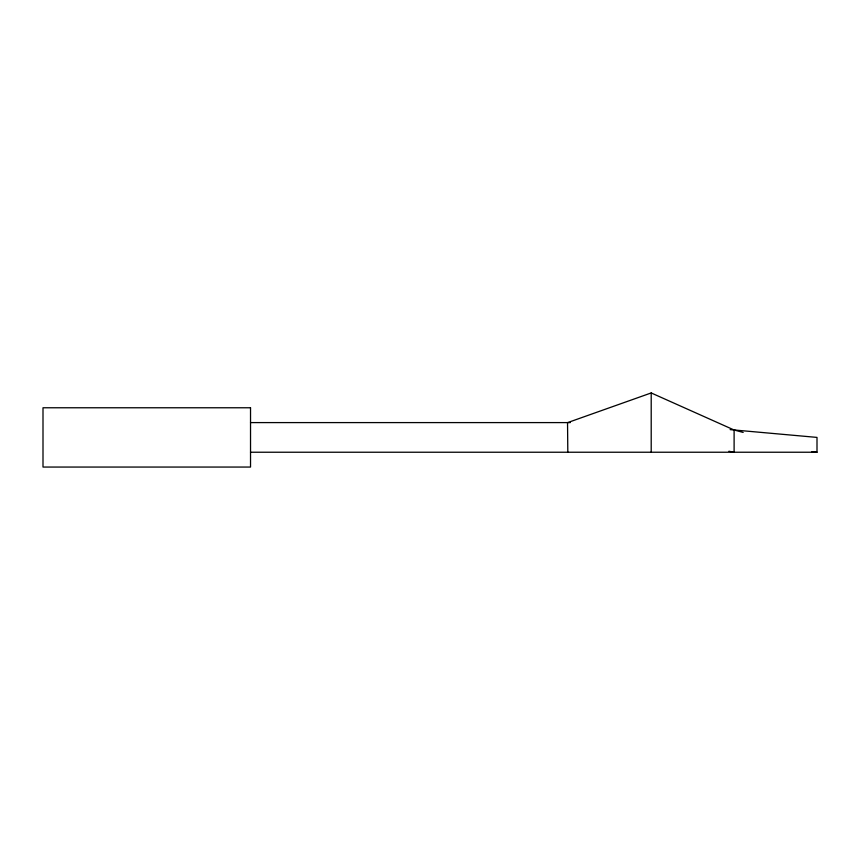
<?xml version="1.0" encoding="UTF-8"?>
<svg xmlns="http://www.w3.org/2000/svg" width="860" height="860" viewBox="0 0 860 860"><rect width="100%" height="100%" fill="white"/><g stroke="black" fill="none" stroke-linecap="round" stroke-linejoin="round"><path stroke-width="1.29" d="M567.675 422.593L651.203 392.945L734.107 430L743.169 432.429M250.529 422.593L570.298 422.593M250.529 452.231L817 452.231L817 437.407L730.129 429.624M811.679 451.919L817 452.231L814.334 451.984M728.893 451.242L734.107 452.231L734.107 430M567.536 422.593L567.815 452.231M651.203 392.945L651.203 452.231M250.529 407.769L43 407.769L43 467.055L250.529 467.055L250.529 407.769"/></g></svg>
